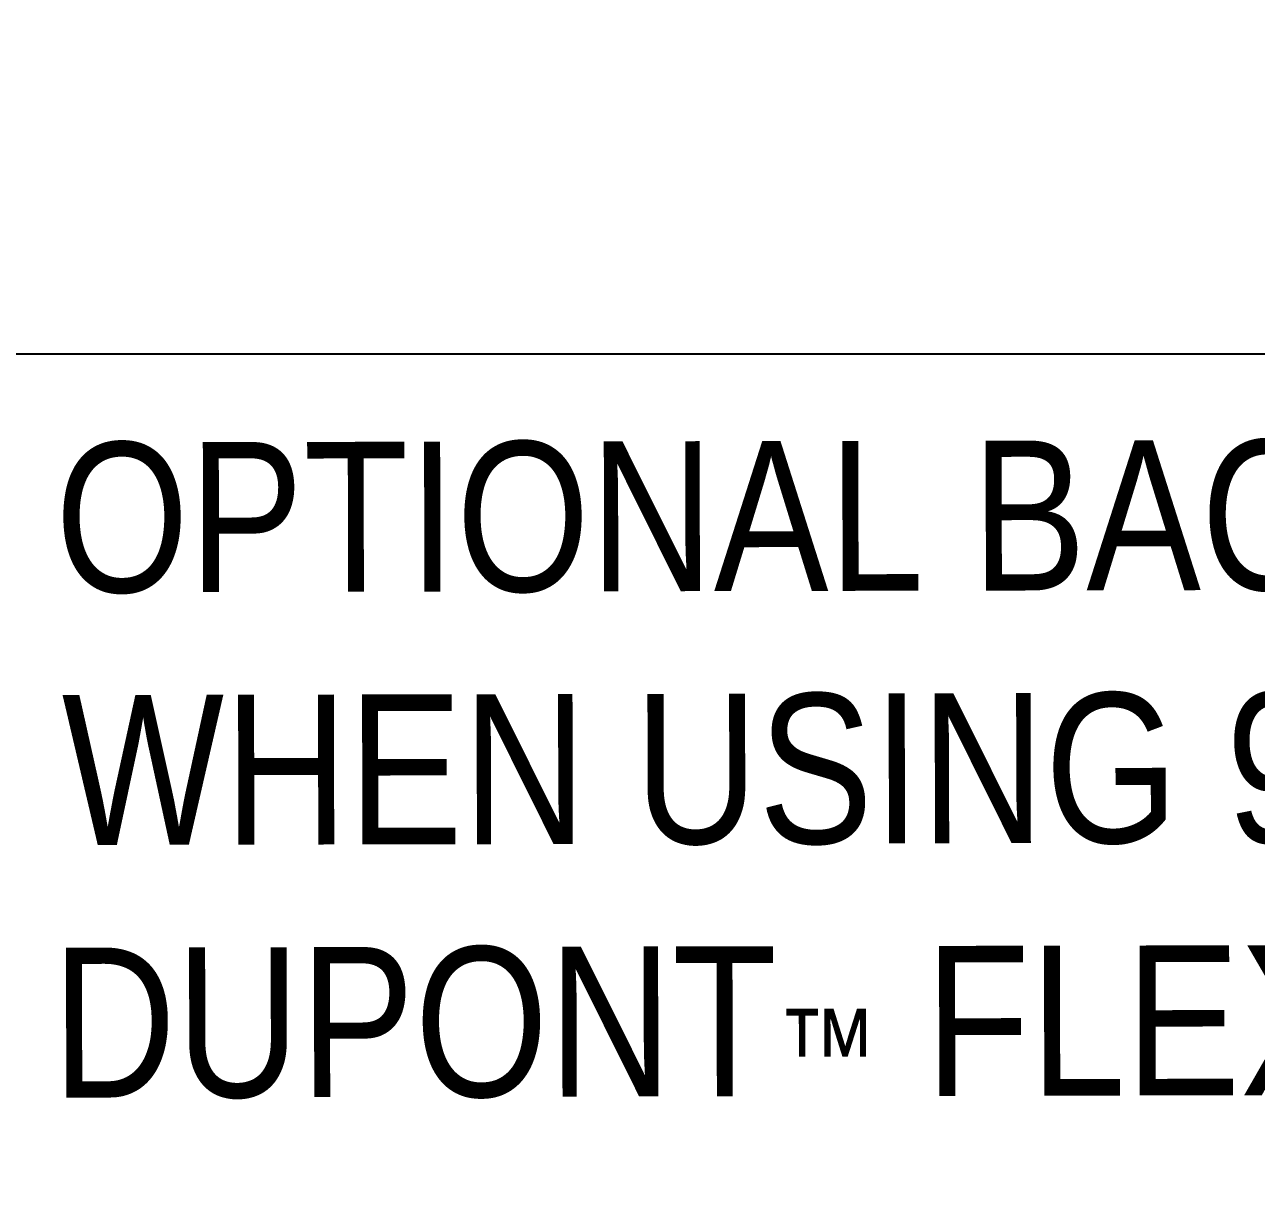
# Model space of a CAD drawing. Header units: inches. Extents: x -17.6 to 82.3, y -15.1 to 23.2.
# Drawn here: x -12.353 to -11.326, y 4.297 to 5.281 of the extents above; entities that cross this region are included whole.
import ezdxf

# ---------------------------------------------------------------- set-up
doc = ezdxf.new("R2010")
doc.units = ezdxf.units.IN
doc.header["$MEASUREMENT"] = 0
for name, color, linetype, lineweight in [('.ATI-TEXT', 7, 'Continuous', 0), ('G-ANNO-TTLB', 7, 'Continuous', 0), ('TYVEK', 7, 'Continuous', 0)]:
    doc.layers.add(name, color=color, linetype=linetype, lineweight=lineweight)

# ---------------------------------------------------------------- blocks, each defined once
blk = doc.blocks.new('Block_451')
at = {"layer": '.ATI-TEXT', "char_height": 0.2, "attachment_point": 7, "rotation": 0.1123}
for s, insert in [('\\C18;\\c0;\\FArial Narrow|b0|i0|c1;\\H0.125037;\\W0.999992;OPTIONAL BACKDAM DETAIL', (-12.3274, 4.8055)), ('\\C18;\\c0;\\FArial Narrow|b0|i0|c1;\\H0.125037;\\W0.999992;WHEN USING 9" WIDE', (-12.3217, 4.5949)), ('\\C18;\\c0;\\FArial Narrow|b0|i0|c1;\\H0.125037;\\W0.999992;DUPONT\\H0.072896;™\\H0.125037; FLEXWRAP\\H0.072896;™', (-12.33, 4.3843))]:
    blk.add_mtext(s, dxfattribs=dict(at, insert=insert))

msp = doc.modelspace()

# ---------------------------------------------------------------- hatches: boundary and pattern name
at = {"layer": 'G-ANNO-TTLB', "true_color": 0xff00ff, "transparency": 33554687}
h = msp.add_hatch(color=6, dxfattribs=at)
edge = h.paths.add_edge_path()
edge.add_spline(control_points=[(24.6253, -11.0625), (24.6253, -11.0625), (-16.0625, -11.0625), (-16.0625, -11.0625), (-16.0625, -11.0625), (-16.0625, 23.0625), (-16.0625, 23.0625), (-16.0625, 23.0625), (24.6253, 23.0625), (24.6253, 23.0625), (24.6253, 23.0625), (24.6253, -11.0625), (24.6253, -11.0625)], knot_values=[0, 0, 0, 0, 1, 1, 1, 2, 2, 2, 3, 3, 3, 4, 4, 4, 4], degree=3, periodic=0)
edge = h.paths.add_edge_path()
edge.add_spline(control_points=[(-15.9375, 22.9375), (-15.9375, 22.9375), (-15.9375, -10.9375), (-15.9375, -10.9375), (-15.9375, -10.9375), (24.5003, -10.9375), (24.5003, -10.9375), (24.5003, -10.9375), (24.5003, 22.9375), (24.5003, 22.9375), (24.5003, 22.9375), (-15.9375, 22.9375), (-15.9375, 22.9375)], knot_values=[0, 0, 0, 0, 1, 1, 1, 2, 2, 2, 3, 3, 3, 4, 4, 4, 4], degree=3, periodic=0)
edge.add_line((-15.9375, 22.9375), (-15.9375, 22.9375))

# ---------------------------------------------------------------- linework, layer by layer
at = {"layer": 'G-ANNO-TTLB'}
for points in [[(24.6253, -11.0625), (24.6253, -11.0625), (-16.0625, -11.0625), (-16.0625, -11.0625), (-16.0625, -11.0625), (-16.0625, 23.0625), (-16.0625, 23.0625), (-16.0625, 23.0625), (24.6253, 23.0625), (24.6253, 23.0625), (24.6253, 23.0625), (24.6253, -11.0625), (24.6253, -11.0625)], [(-15.9375, 22.9375), (-15.9375, 22.9375), (-15.9375, -10.9375), (-15.9375, -10.9375), (-15.9375, -10.9375), (24.5003, -10.9375), (24.5003, -10.9375), (24.5003, -10.9375), (24.5003, 22.9375), (24.5003, 22.9375), (24.5003, 22.9375), (-15.9375, 22.9375), (-15.9375, 22.9375)]]:
    msp.add_open_spline(points, degree=3, knots=[0, 0, 0, 0, 1, 1, 1, 2, 2, 2, 3, 3, 3, 4, 4, 4, 4], dxfattribs=at)
at = {"layer": 'TYVEK', "color": 18, "lineweight": 25, "true_color": 0x000000}
msp.add_lwpolyline([(-12.3962, 5.0063), (-9.8288, 5.0063), (-9.8288, 2.8908), (-12.3962, 2.8908)], close=True, dxfattribs=at)

# ---------------------------------------------------------------- block references
at = {"layer": '.ATI-TEXT'}
msp.add_blockref('Block_451', (0, 0), dxfattribs=at)

doc.saveas('drawing.dxf')
